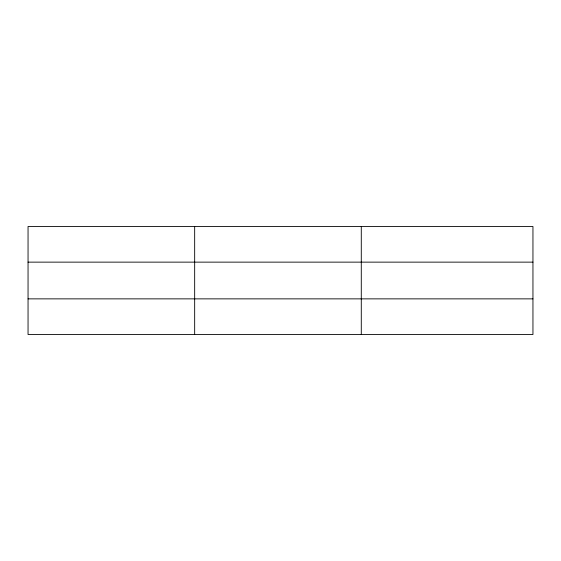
<?xml version="1.0" encoding="UTF-8"?>
<svg xmlns="http://www.w3.org/2000/svg" width="561" height="561" viewBox="0 0 561 561"><rect width="100%" height="100%" fill="white"/><g stroke="black" fill="none" stroke-linecap="round" stroke-linejoin="round"><path stroke-width="0.84" d="M194.667 334.51L194.667 226.49M361.284 334.51L361.284 226.49M532.95 262.134L532.95 226.49L28.05 226.49L28.05 334.51L532.95 334.51L532.95 262.134L28.05 262.134M28.05 298.866L532.95 298.866"/></g></svg>
